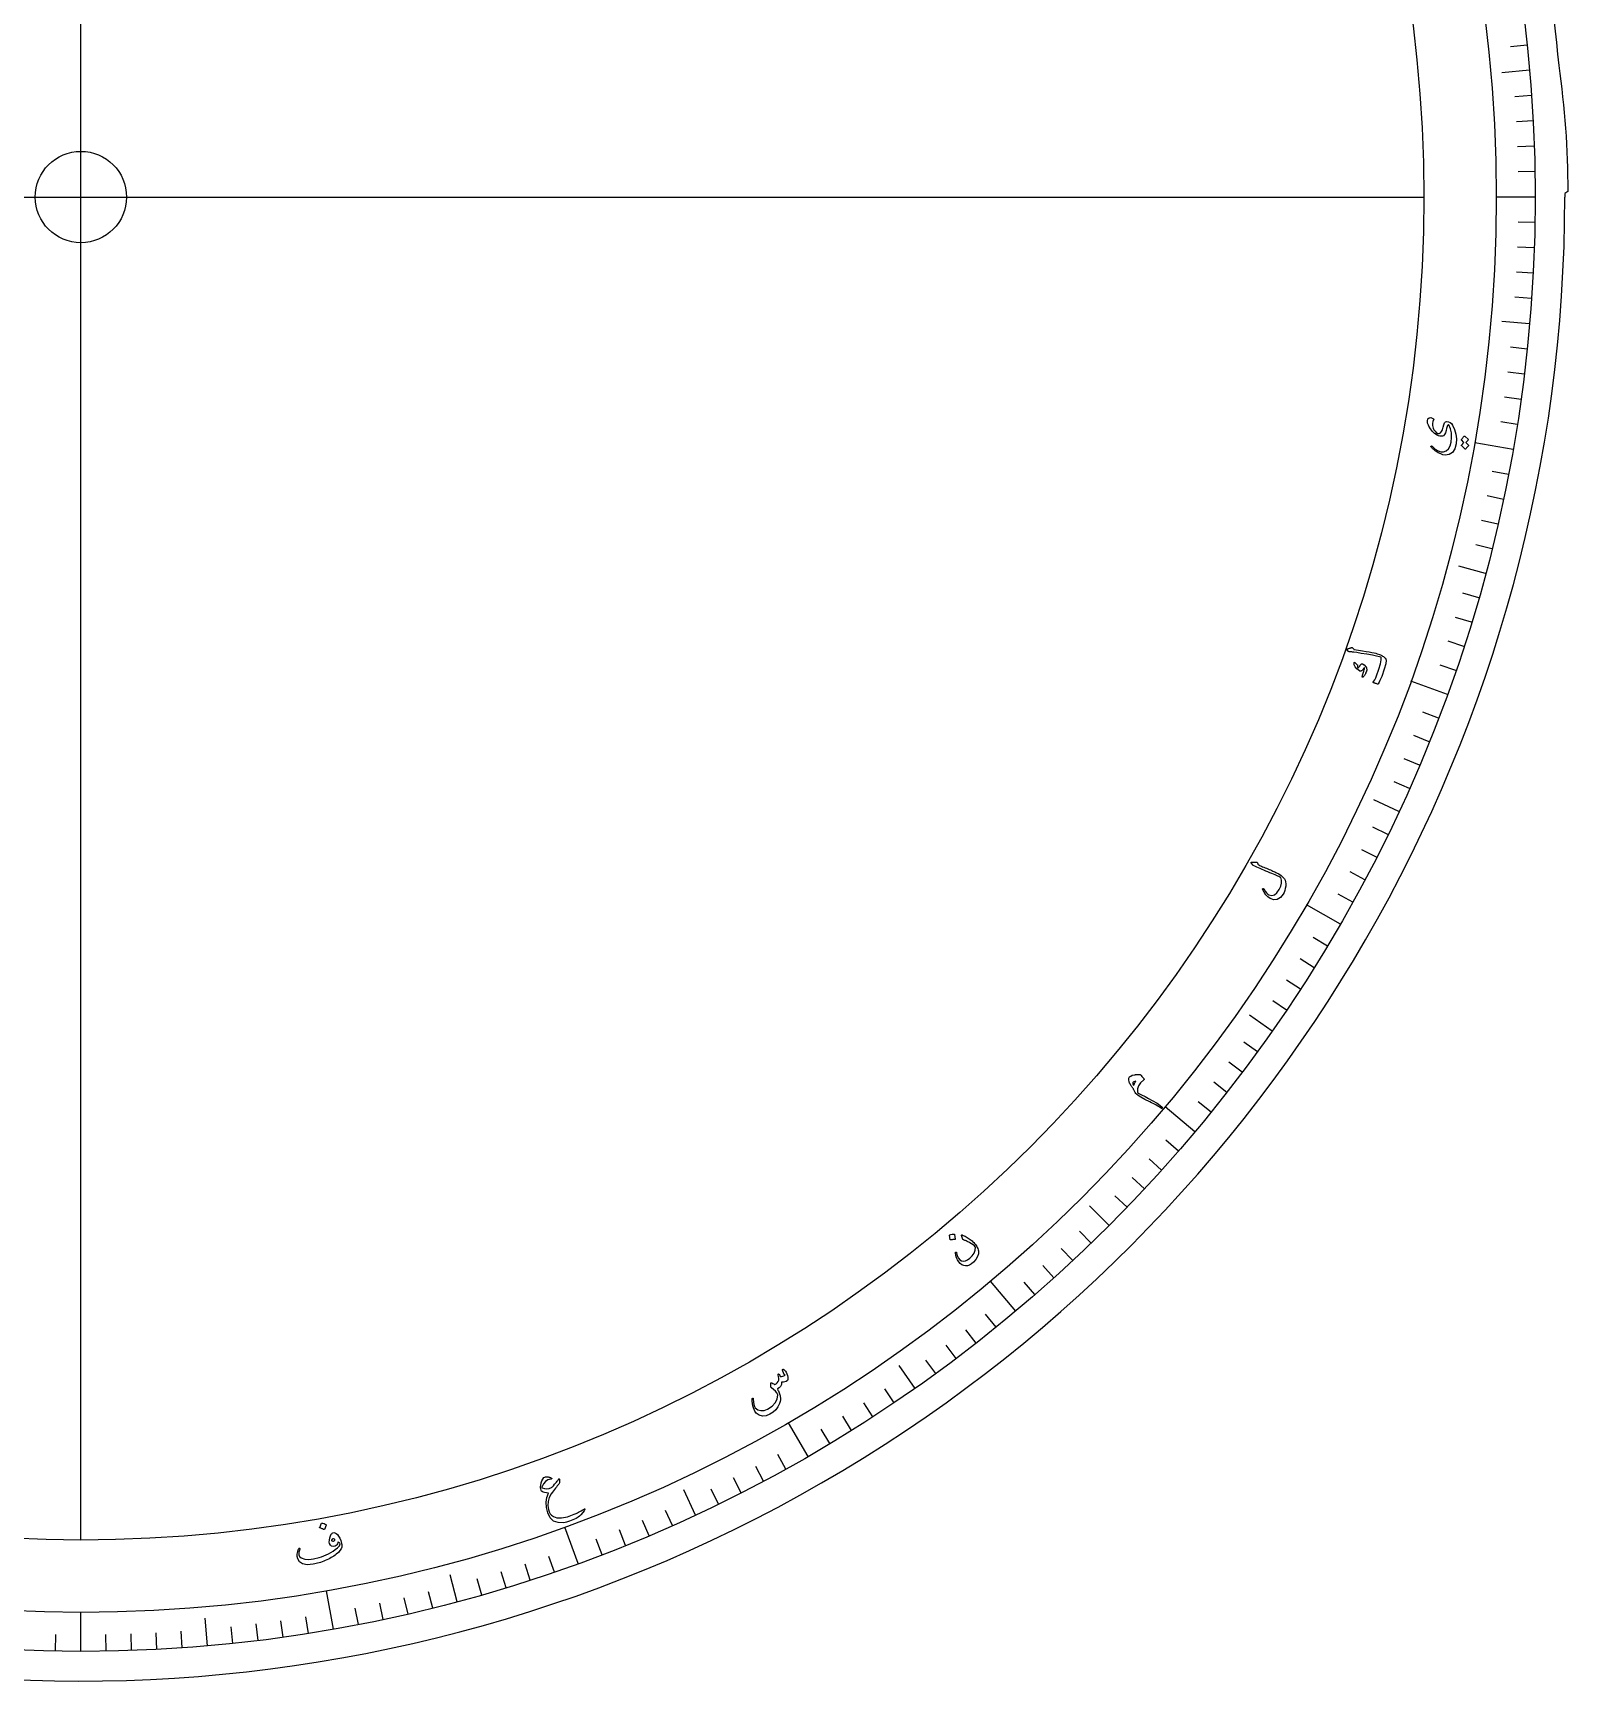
# Model space of a CAD drawing. Header units: millimetres. Extents: x -65 to 65, y -65 to 77.
# Drawn here: x -2.1 to 65.1, y -65 to 7.2 of the extents above; entities that cross this region are included whole.
import ezdxf

# ---------------------------------------------------------------- set-up
doc = ezdxf.new("R2010")
doc.units = ezdxf.units.MM
for name, color, linetype in [('CUT_INNER', 6, 'Continuous'), ('CUT_OUTER', 1, 'Continuous'), ('ENGRAVE', 7, 'Continuous'), ('ENGRAVE_FINE', 8, 'Continuous'), ('TEXT', 5, 'Continuous')]:
    doc.layers.add(name, color=color, linetype=linetype)

msp = doc.modelspace()

# ---------------------------------------------------------------- linework, layer by layer
at = {"layer": 'CUT_INNER'}
msp.add_circle((0, 0), 2, dxfattribs=at)
at = {"layer": 'CUT_OUTER'}
for points in [[(65.1396, 0.2503), (65.1368, 0.2483), (64.9995, 0.1565)], [(64.9995, 0.1565), (65, 0)]]:
    msp.add_lwpolyline(points, dxfattribs=at)
for centre, radius, start, end in [((0.0187, 0.0053), 64.9806, 5.080413, 19.336989), ((27.1323, 0.2902), 38.0073, 359.939859, 8.273731), ((0.0002, -0.0002), 64.9998, 179.818811, 0.000134)]:
    msp.add_arc(centre, radius, start, end, dxfattribs=at)
at = {"layer": 'ENGRAVE'}
for points in [[(0, -58.825), (0, 58.825)], [(63.4576, 5.5518), (62.2435, 5.4456)], [(-58.825, 0), (58.825, 0)], [(63.7, 0), (61.9938, 0)], [(63.4576, -5.5518), (62.2435, -5.4456)], [(62.7323, -11.0614), (61.0519, -10.7651)], [(61.5295, -16.4868), (60.3523, -16.1713)], [(59.8584, -21.7867), (58.2551, -21.2031)], [(57.7318, -26.9208), (56.6272, -26.4057)], [(55.1658, -31.85), (53.6882, -30.9969)], [(52.18, -36.5368), (51.1816, -35.8378)], [(48.797, -40.9456), (47.49, -39.8488)], [(45.0427, -45.0427), (44.1809, -44.1809)], [(40.9456, -48.797), (39.8488, -47.49)], [(36.5368, -52.18), (35.8378, -51.1816)], [(31.85, -55.1658), (30.9969, -53.6882)], [(26.9208, -57.7318), (26.4057, -56.6272)], [(21.7867, -59.8584), (21.2031, -58.2551)], [(16.4868, -61.5295), (16.1713, -60.3523)], [(11.0614, -62.7323), (10.7651, -61.0519)], [(0, -63.7), (0, -61.9938)], [(5.5518, -63.4576), (5.4456, -62.2435)]]:
    msp.add_lwpolyline(points, dxfattribs=at)
for radius in [63.7, 63.7, 61.9938, 58.825, 58.825]:
    msp.add_circle((0, 0), radius, dxfattribs=at)
at = {"layer": 'ENGRAVE_FINE'}
for points in [[(63.351, 6.6585), (62.6238, 6.582)], [(63.5448, 4.4435), (62.8154, 4.3925)], [(63.6127, 3.3338), (62.8825, 3.2955)], [(63.6612, 2.2231), (62.9304, 2.1976)], [(63.6903, 1.1117), (62.9592, 1.099)], [(63.6903, -1.1117), (62.9592, -1.099)], [(63.6612, -2.2231), (62.9304, -2.1976)], [(63.6127, -3.3338), (62.8825, -3.2955)], [(63.5448, -4.4435), (62.8154, -4.3925)], [(63.351, -6.6585), (62.6238, -6.582)], [(63.2252, -7.7631), (62.4994, -7.674)], [(63.0801, -8.8653), (62.3559, -8.7636)], [(62.9157, -9.9649), (62.1935, -9.8505)], [(62.5297, -12.1545), (61.8118, -12.015)], [(62.308, -13.244), (61.5927, -13.0919)], [(62.0674, -14.3294), (61.3549, -14.1649)], [(61.8078, -15.4104), (61.0983, -15.2335)], [(61.2324, -17.5581), (60.5294, -17.3565)], [(60.9166, -18.6241), (60.2173, -18.4103)], [(60.5823, -19.6844), (59.8868, -19.4584)], [(60.2295, -20.7387), (59.5381, -20.5006)], [(59.4691, -22.828), (58.7864, -22.566)], [(59.0616, -23.8624), (58.3836, -23.5885)], [(58.6362, -24.8896), (57.963, -24.6039)], [(58.1928, -25.9091), (57.5248, -25.6117)], [(57.2532, -27.9242), (56.5959, -27.6037)], [(56.7571, -28.9192), (56.1056, -28.5872)], [(56.2438, -29.9053), (55.5981, -29.562)], [(55.7133, -30.8824), (55.0737, -30.5279)], [(54.6016, -32.8079), (53.9748, -32.4313)], [(54.0207, -33.7559), (53.4005, -33.3684)], [(53.4233, -34.6935), (52.81, -34.2952)], [(52.8097, -35.6206), (52.2035, -35.2117)], [(51.5344, -37.4419), (50.9428, -37.0121)], [(50.8731, -38.3356), (50.2891, -37.8955)], [(50.1963, -39.2176), (49.6201, -38.7674)], [(49.5042, -40.0877), (48.9359, -39.6275)], [(48.075, -41.791), (47.5231, -41.3112)], [(47.3383, -42.6236), (46.7949, -42.1343)], [(46.5872, -43.4433), (46.0524, -42.9446)], [(45.8219, -44.2497), (45.2959, -43.7418)], [(44.2497, -45.8219), (43.7418, -45.2959)], [(43.4433, -46.5872), (42.9446, -46.0524)], [(42.6236, -47.3383), (42.1343, -46.7949)], [(41.791, -48.075), (41.3112, -47.5231)], [(40.0877, -49.5042), (39.6275, -48.9359)], [(39.2176, -50.1963), (38.7674, -49.6201)], [(38.3356, -50.8731), (37.8955, -50.2891)], [(37.4419, -51.5344), (37.0121, -50.9428)], [(35.6206, -52.8097), (35.2117, -52.2035)], [(33.7559, -54.0207), (33.3684, -53.4005)], [(34.6935, -53.4233), (34.2952, -52.81)], [(32.8079, -54.6016), (32.4313, -53.9748)], [(30.8824, -55.7133), (30.5279, -55.0737)], [(28.9192, -56.7571), (28.5872, -56.1056)], [(29.9053, -56.2438), (29.562, -55.5981)], [(27.9242, -57.2532), (27.6037, -56.5959)], [(25.9091, -58.1928), (25.6117, -57.5248)], [(23.8624, -59.0616), (23.5885, -58.3836)], [(24.8896, -58.6362), (24.6039, -57.963)], [(22.828, -59.4691), (22.566, -58.7864)], [(19.6844, -60.5823), (19.4584, -59.8868)], [(20.7387, -60.2295), (20.5006, -59.5381)], [(17.5581, -61.2324), (17.3565, -60.5294)], [(18.6241, -60.9166), (18.4103, -60.2173)], [(14.3294, -62.0674), (14.1649, -61.3549)], [(15.4104, -61.8078), (15.2335, -61.0983)], [(12.1545, -62.5297), (12.015, -61.8118)], [(13.244, -62.308), (13.0919, -61.5927)], [(6.6585, -63.351), (6.582, -62.6238)], [(7.7631, -63.2252), (7.674, -62.4994)], [(8.8653, -63.0801), (8.7636, -62.3559)], [(9.9649, -62.9157), (9.8505, -62.1935)], [(-1.1117, -63.6903), (-1.099, -62.9592)], [(1.1117, -63.6903), (1.099, -62.9592)], [(2.2231, -63.6612), (2.1976, -62.9304)], [(3.3338, -63.6127), (3.2955, -62.8825)], [(4.4435, -63.5448), (4.3925, -62.8154)]]:
    msp.add_lwpolyline(points, dxfattribs=at)
at = {"layer": 'TEXT'}
for points in [[(59.2493, -9.7609), (59.2119, -9.8314), (59.197, -9.9146), (59.2046, -10.0104), (59.2345, -10.119), (59.2684, -10.1906), (59.3127, -10.2531), (59.3675, -10.3065), (59.4328, -10.3508), (59.4464, -10.3564), (59.4611, -10.3593), (59.4769, -10.3593), (59.4938, -10.3566), (59.5496, -10.3284), (59.5976, -10.273), (59.6377, -10.1906), (59.6697, -10.081), (59.7, -9.9725), (59.7346, -9.8958), (59.7737, -9.8508), (59.8174, -9.8377), (59.9023, -9.8494), (59.9749, -9.8786), (60.035, -9.9253), (60.0827, -9.9895), (60.1711, -10.1836), (60.226, -10.3844), (60.2473, -10.5916), (60.2349, -10.805), (60.1779, -11.0302), (60.0789, -11.1882), (59.9383, -11.2786), (59.7566, -11.3016), (59.6619, -11.287), (59.5624, -11.2541), (59.4579, -11.2029), (59.3485, -11.1335), (59.3187, -11.1109), (59.2901, -11.0882), (59.2627, -11.0652), (59.2366, -11.042), (59.2116, -11.0185), (59.1875, -10.9944), (59.1645, -10.9698), (59.1424, -10.9447), (59.1338, -10.9317), (59.1313, -10.9211), (59.1349, -10.9129), (59.1446, -10.9069), (59.1558, -10.9047), (59.1664, -10.9056), (59.1764, -10.9097), (59.1858, -10.9169), (59.3212, -11.0402), (59.4486, -11.1223), (59.5682, -11.163), (59.6801, -11.162), (59.8065, -11.1148), (59.9053, -11.0291), (59.9764, -10.9049), (60.0195, -10.7422), (60.0404, -10.5277), (60.0305, -10.3296), (59.9901, -10.1483), (59.9194, -9.9839), (59.9127, -9.9737), (59.9052, -9.969), (59.8967, -9.9698), (59.8873, -9.9762), (59.867, -10.005), (59.8452, -10.0573), (59.8217, -10.1329), (59.7965, -10.2318), (59.7665, -10.3317), (59.7296, -10.4054), (59.6858, -10.4531), (59.6353, -10.4746), (59.5795, -10.4789), (59.5229, -10.4728), (59.4654, -10.4564), (59.4071, -10.4297), (59.296, -10.3571), (59.1978, -10.2665), (59.1124, -10.1579), (59.0398, -10.0313), (59.0231, -9.9982), (59.0091, -9.9664), (58.9979, -9.936), (58.9894, -9.9069), (58.9834, -9.8794), (58.9799, -9.8534), (58.9787, -9.829), (58.98, -9.8062), (59.0028, -9.7199), (59.0502, -9.6725), (59.1226, -9.664), (59.2198, -9.6944), (59.2448, -9.7095), (59.2581, -9.7256), (59.2596, -9.7427), (59.2493, -9.7609)], [(60.4739, -10.6413), (60.4715, -10.6379), (60.4705, -10.6334), (60.4708, -10.628), (60.4726, -10.6217), (60.4852, -10.6), (60.4985, -10.5792), (60.5125, -10.5592), (60.5273, -10.5402), (60.543, -10.5219), (60.5598, -10.5042), (60.5777, -10.4872), (60.5966, -10.4708), (60.602, -10.4679), (60.6073, -10.4672), (60.6126, -10.4685), (60.6178, -10.472), (60.7739, -10.616), (60.7757, -10.6195), (60.7749, -10.6241), (60.7715, -10.6298), (60.7656, -10.6365), (60.7604, -10.641), (60.7531, -10.6484), (60.7436, -10.6587), (60.7319, -10.6721), (60.7179, -10.6885), (60.7014, -10.7082), (60.6824, -10.731), (60.6609, -10.7571), (60.7813, -10.8712), (60.7847, -10.8761), (60.7848, -10.8816), (60.7815, -10.8878), (60.7747, -10.8945), (60.7689, -10.9003), (60.7601, -10.9096), (60.7483, -10.9223), (60.7335, -10.9384), (60.7156, -10.9582), (60.6946, -10.982), (60.6704, -11.0099), (60.6432, -11.0417), (60.639, -11.0447), (60.6353, -11.0457), (60.6319, -11.0447), (60.6289, -11.0415), (60.4811, -10.8954), (60.4788, -10.8919), (60.4778, -10.8875), (60.4781, -10.8821), (60.4799, -10.8757), (60.4897, -10.8571), (60.5004, -10.8393), (60.5121, -10.8222), (60.5246, -10.8059), (60.5379, -10.7903), (60.5518, -10.7754), (60.5663, -10.7613), (60.5814, -10.7479)], [(55.4636, -19.788), (55.4917, -19.7843), (55.5187, -19.7796), (55.5446, -19.7739), (55.5695, -19.7672), (55.5934, -19.7594), (55.6163, -19.7503), (55.6383, -19.74), (55.6593, -19.7284), (55.6701, -19.7249), (55.6807, -19.7262), (55.6911, -19.7323), (55.7014, -19.7433), (55.7539, -19.8059), (55.7597, -19.8123), (55.7649, -19.8171), (55.7693, -19.8205), (55.7729, -19.8225), (55.9651, -19.8504), (56.1384, -19.8766), (56.2928, -19.9012), (56.4282, -19.9242), (56.5446, -19.9458), (56.6416, -19.9661), (56.7194, -19.9851), (56.7778, -20.0029), (56.8863, -20.0411), (56.92, -20.0552), (56.9533, -20.071), (56.9861, -20.0885), (57.0185, -20.1077), (57.0503, -20.1288), (57.0816, -20.1518), (57.1124, -20.1769), (57.1426, -20.204), (57.1713, -20.2897), (57.1541, -20.4501), (57.0906, -20.6852), (56.9796, -20.9944), (56.9408, -21.0894), (56.9022, -21.1763), (56.864, -21.2552), (56.8263, -21.3259), (56.8208, -21.3316), (56.8148, -21.3348), (56.808, -21.3356), (56.8007, -21.334), (56.7662, -21.3233), (56.735, -21.3134), (56.707, -21.3042), (56.6821, -21.2957), (56.6601, -21.2879), (56.6408, -21.2805), (56.624, -21.2737), (56.6099, -21.2674), (56.6022, -21.2634), (56.5988, -21.2588), (56.5996, -21.2536), (56.6047, -21.2478), (56.6396, -21.2021), (56.6759, -21.1398), (56.7135, -21.0611), (56.7523, -20.9659), (56.8579, -20.6775), (56.9259, -20.4466), (56.957, -20.2737), (56.9518, -20.159), (56.8843, -20.1353), (56.757, -20.1056), (56.5699, -20.0699), (56.323, -20.0279), (56.0753, -19.9873), (55.8877, -19.9571), (55.7602, -19.9374), (55.6928, -19.9285), (55.6741, -19.9265), (55.6567, -19.9247), (55.6404, -19.923), (55.6254, -19.9215), (55.6117, -19.9201), (55.5995, -19.9189), (55.5888, -19.918), (55.5795, -19.9173), (55.5598, -19.9145), (55.5421, -19.9087), (55.5263, -19.9), (55.5125, -19.8884), (55.4432, -19.8172), (55.4388, -19.8118), (55.4363, -19.8069), (55.4359, -19.8023), (55.4376, -19.7982), (55.4423, -19.7941), (55.4482, -19.791), (55.4553, -19.789), (55.4636, -19.788)], [(55.7658, -20.3894), (55.7678, -20.3855), (55.7708, -20.3826), (55.7746, -20.3806), (55.7794, -20.3796), (55.7831, -20.38), (55.7869, -20.3811), (55.7908, -20.3828), (55.7948, -20.3852), (55.895, -20.4737), (55.9048, -20.4836), (55.9117, -20.4928), (55.9158, -20.5012), (55.9171, -20.5089), (55.9149, -20.5392), (55.9167, -20.5662), (55.9224, -20.5902), (55.9321, -20.6109), (55.939, -20.6168), (55.949, -20.6159), (55.9623, -20.6081), (55.9786, -20.5934), (55.9874, -20.5827), (55.996, -20.5716), (56.0045, -20.5599), (56.0129, -20.5478), (56.0212, -20.535), (56.0294, -20.5214), (56.0377, -20.507), (56.0459, -20.4918), (56.0894, -20.4449), (56.1437, -20.4446), (56.2089, -20.4909), (56.2847, -20.5841), (56.3048, -20.6185), (56.3187, -20.65), (56.3265, -20.6787), (56.3281, -20.7045), (56.3242, -20.7308), (56.3138, -20.7653), (56.297, -20.808), (56.2736, -20.8588), (56.2611, -20.8846), (56.2482, -20.9086), (56.2351, -20.931), (56.2216, -20.9517), (56.2082, -20.9709), (56.1952, -20.9886), (56.1828, -21.0051), (56.171, -21.0201), (56.1611, -21.0284), (56.1516, -21.0334), (56.1423, -21.0351), (56.1334, -21.0334), (56.1252, -21.0288), (56.1206, -21.0224), (56.1194, -21.0142), (56.1217, -21.0042), (56.1311, -20.9729), (56.1422, -20.9377), (56.1551, -20.8984), (56.1698, -20.8552), (56.197, -20.7744), (56.2152, -20.7103), (56.2245, -20.6627), (56.2247, -20.6317), (56.2234, -20.6272), (56.2207, -20.624), (56.2165, -20.6222), (56.2109, -20.6217), (56.207, -20.6224), (56.2028, -20.6249), (56.1983, -20.6291), (56.1934, -20.6351), (56.1547, -20.6929), (56.1372, -20.7166), (56.1189, -20.7356), (56.0998, -20.75), (56.0799, -20.7597), (56.0584, -20.7662), (56.0383, -20.7673), (56.0196, -20.7629), (56.0022, -20.7533), (55.8925, -20.6674), (55.8165, -20.5782), (55.7743, -20.4855), (55.7658, -20.3894)], [(51.2602, -29.1667), (51.2559, -29.1596), (51.254, -29.1526), (51.2544, -29.1456), (51.2572, -29.1386), (51.2621, -29.1327), (51.2686, -29.1292), (51.2769, -29.128), (51.287, -29.129), (51.3444, -29.137), (51.3961, -29.1401), (51.4422, -29.1382), (51.4826, -29.1315), (51.4963, -29.1305), (51.5089, -29.1351), (51.5203, -29.1454), (51.5305, -29.1613), (51.5348, -29.1701), (51.5389, -29.1786), (51.543, -29.1867), (51.5469, -29.1944), (51.5505, -29.2016), (51.5538, -29.2083), (51.5568, -29.2144), (51.5593, -29.22), (51.5643, -29.2298), (51.5716, -29.2389), (51.5813, -29.2474), (51.5934, -29.2552), (51.63, -29.2729), (51.6703, -29.2915), (51.7142, -29.3113), (51.7617, -29.3321), (51.8128, -29.354), (51.8674, -29.3772), (51.9254, -29.4018), (51.987, -29.4276), (52.0488, -29.4525), (52.1068, -29.4763), (52.1608, -29.4991), (52.2108, -29.5207), (52.2571, -29.5413), (52.2999, -29.5607), (52.339, -29.5789), (52.3747, -29.5959), (52.4778, -29.6506), (52.5693, -29.7133), (52.6492, -29.784), (52.7175, -29.8628), (52.7508, -29.9209), (52.7711, -29.9931), (52.7783, -30.0793), (52.7722, -30.1796), (52.7556, -30.2827), (52.7324, -30.3752), (52.7025, -30.4572), (52.6661, -30.5286), (52.5418, -30.6881), (52.4047, -30.7739), (52.2555, -30.7862), (52.0941, -30.7253), (51.9902, -30.6521), (51.9002, -30.5606), (51.8239, -30.4508), (51.7613, -30.3229), (51.7584, -30.3142), (51.7579, -30.3067), (51.7598, -30.3002), (51.7642, -30.2948), (51.7703, -30.2899), (51.7762, -30.2869), (51.7821, -30.286), (51.7878, -30.2869), (51.7955, -30.2897), (51.8021, -30.2939), (51.8075, -30.2995), (51.8118, -30.3064), (51.8752, -30.4057), (51.9336, -30.4829), (51.9869, -30.5379), (52.0353, -30.5706), (52.1634, -30.6002), (52.282, -30.5712), (52.3909, -30.4832), (52.4898, -30.3364), (52.5544, -30.1898), (52.5871, -30.0527), (52.5881, -29.9251), (52.5573, -29.8072), (52.5207, -29.7886), (52.4775, -29.7677), (52.4276, -29.7445), (52.371, -29.7191), (52.3077, -29.6915), (52.2372, -29.6617), (52.1598, -29.6297), (52.0753, -29.5955), (51.9886, -29.5594), (51.9036, -29.5234), (51.8201, -29.4876), (51.7382, -29.452), (51.6579, -29.4164), (51.5794, -29.3809), (51.5025, -29.3452), (51.4274, -29.3096), (51.3535, -29.278), (51.3458, -29.2732), (51.339, -29.2678), (51.3332, -29.262), (51.3283, -29.2558)], [(46.1057, -39.0622), (46.0813, -39.0331), (46.0575, -39.0032), (46.0346, -38.9728), (46.0124, -38.9416), (45.9914, -38.9097), (45.972, -38.8771), (45.9542, -38.8437), (45.938, -38.8096), (45.9126, -38.7429), (45.8985, -38.6843), (45.8956, -38.6338), (45.904, -38.5912), (45.9334, -38.5404), (45.9834, -38.4993), (46.054, -38.4677), (46.1453, -38.4456), (46.1723, -38.4411), (46.1994, -38.4374), (46.2267, -38.4345), (46.2539, -38.4325), (46.2814, -38.4311), (46.3091, -38.4303), (46.3371, -38.4302), (46.3654, -38.4306), (46.381, -38.4317), (46.3946, -38.4349), (46.406, -38.4402), (46.4154, -38.4476), (46.4472, -38.4842), (46.4755, -38.5172), (46.5001, -38.5464), (46.5212, -38.5719), (46.5385, -38.5933), (46.5517, -38.6102), (46.5608, -38.6225), (46.5658, -38.6303), (46.5698, -38.6426), (46.5692, -38.6538), (46.5642, -38.664), (46.5547, -38.6732), (46.4182, -38.7971), (46.3278, -38.9283), (46.2834, -39.0671), (46.2849, -39.214), (46.2888, -39.2275), (46.2948, -39.2386), (46.3029, -39.2472), (46.3131, -39.2534), (46.4608, -39.3238), (46.6124, -39.3995), (46.7679, -39.4806), (46.9273, -39.5671), (47.1369, -39.6892), (47.2795, -39.7869), (47.3551, -39.8603), (47.3635, -39.9096), (47.3528, -39.9177), (47.3376, -39.9185), (47.3178, -39.9119), (47.2935, -39.8979), (47.2457, -39.8653), (47.1948, -39.8328), (47.1408, -39.8003), (47.0836, -39.7679), (47.0236, -39.7355), (46.961, -39.7028), (46.896, -39.67), (46.8284, -39.6369), (46.6021, -39.5255), (46.4281, -39.4309), (46.3061, -39.3535), (46.236, -39.2934), (46.2077, -39.2605), (46.1829, -39.2285), (46.1618, -39.1975), (46.1443, -39.1674), (46.1301, -39.1387), (46.1189, -39.1115), (46.1108, -39.086), (46.1057, -39.0622)], [(46.1183, -38.9127), (46.1255, -38.8902), (46.1339, -38.8674), (46.1436, -38.8441), (46.1547, -38.8204), (46.1669, -38.7963), (46.1803, -38.7721), (46.1948, -38.7476), (46.2104, -38.723), (46.1605, -38.7342), (46.1226, -38.7481), (46.0965, -38.7648), (46.0824, -38.7841), (46.0747, -38.8148), (46.0782, -38.8465), (46.0927, -38.8791), (46.1183, -38.9127)], [(38.0536, -45.4691), (38.0539, -45.465), (38.0559, -45.461), (38.0595, -45.4573), (38.0648, -45.4536), (38.111, -45.439), (38.158, -45.4291), (38.2056, -45.424), (38.2539, -45.4236), (38.2596, -45.4249), (38.2639, -45.4275), (38.2666, -45.4313), (38.2677, -45.4365), (38.2992, -45.6432), (38.2988, -45.6491), (38.2955, -45.6532), (38.2892, -45.6556), (38.2799, -45.6563), (38.2719, -45.6569), (38.2595, -45.6581), (38.2427, -45.66), (38.2214, -45.6624), (38.1956, -45.6657), (38.165, -45.6699), (38.1294, -45.675), (38.0891, -45.6812), (38.0833, -45.6814), (38.0793, -45.6802), (38.077, -45.6775), (38.0765, -45.6733)], [(38.6083, -45.4622), (38.6488, -45.4798), (38.69, -45.4991), (38.7319, -45.5201), (38.7746, -45.5428), (38.8179, -45.5676), (38.8618, -45.5949), (38.9065, -45.6247), (38.9517, -45.6571), (38.9954, -45.6905), (39.0369, -45.7253), (39.076, -45.7615), (39.1129, -45.799), (39.1475, -45.838), (39.1801, -45.8786), (39.2106, -45.9209), (39.2389, -45.9647), (39.2654, -46.0135), (39.2861, -46.0618), (39.301, -46.1097), (39.31, -46.1571), (39.3099, -46.2826), (39.2753, -46.4076), (39.2061, -46.532), (39.1022, -46.6555), (39.0158, -46.7314), (38.9287, -46.7843), (38.841, -46.8142), (38.7529, -46.8211), (38.6694, -46.8052), (38.5918, -46.77), (38.5201, -46.7153), (38.4543, -46.6413), (38.398, -46.5519), (38.3557, -46.4563), (38.3275, -46.3543), (38.3133, -46.246), (38.3137, -46.232), (38.3168, -46.2218), (38.3227, -46.2154), (38.3314, -46.2128), (38.342, -46.2135), (38.3503, -46.22), (38.3561, -46.2323), (38.3595, -46.2504), (38.3892, -46.377), (38.4339, -46.4762), (38.4939, -46.5479), (38.5694, -46.592), (38.6536, -46.6075), (38.7434, -46.594), (38.8387, -46.5514), (38.9393, -46.4795), (39.044, -46.3726), (39.1203, -46.2573), (39.1681, -46.1339), (39.1875, -46.0024), (39.187, -45.9987), (39.1852, -45.9943), (39.182, -45.9891), (39.1774, -45.9832), (39.1366, -45.9406), (39.0827, -45.8965), (39.0155, -45.8509), (38.9353, -45.8038), (38.8935, -45.7812), (38.8541, -45.7607), (38.8172, -45.742), (38.7828, -45.7253), (38.7507, -45.7108), (38.7211, -45.6987), (38.6939, -45.6889), (38.6692, -45.6815), (38.6567, -45.6772), (38.6471, -45.6717), (38.6403, -45.665), (38.6363, -45.6571), (38.5772, -45.4794), (38.5756, -45.4674), (38.5803, -45.4606), (38.5912, -45.4588), (38.6083, -45.4622)], [(30.7341, -51.3814), (30.7324, -51.3705), (30.7331, -51.3615), (30.7363, -51.3544), (30.7421, -51.3493), (30.7511, -51.3453), (30.76, -51.344), (30.7689, -51.3455), (30.7778, -51.3498), (30.8042, -51.3682), (30.8311, -51.3945), (30.8583, -51.4288), (30.8859, -51.4712), (30.924, -51.5445), (30.9511, -51.6196), (30.9673, -51.6965), (30.9724, -51.7752), (30.9705, -51.796), (30.9656, -51.8142), (30.9577, -51.8297), (30.9469, -51.8425), (30.8994, -51.875), (30.841, -51.898), (30.7718, -51.9112), (30.6918, -51.9148), (30.682, -52.0152), (30.6488, -52.0976), (30.5922, -52.162), (30.5123, -52.2082), (30.5347, -52.2525), (30.555, -52.2958), (30.5732, -52.3382), (30.5892, -52.3795), (30.6033, -52.4202), (30.6155, -52.4604), (30.6259, -52.5001), (30.6345, -52.5394), (30.6444, -52.6134), (30.6429, -52.688), (30.6299, -52.7632), (30.6054, -52.8388), (30.531, -52.9869), (30.4356, -53.1154), (30.3195, -53.2244), (30.1826, -53.3136), (30.0107, -53.3824), (29.8529, -53.3974), (29.7094, -53.3586), (29.5804, -53.2663), (29.5473, -53.2256), (29.5164, -53.1729), (29.4876, -53.1083), (29.461, -53.0317), (29.438, -52.9444), (29.4211, -52.8497), (29.4105, -52.7474), (29.4059, -52.6377), (29.4064, -52.6303), (29.4085, -52.6241), (29.4122, -52.619), (29.4175, -52.615), (29.4236, -52.6123), (29.4294, -52.6111), (29.4351, -52.6113), (29.4405, -52.6129), (29.4458, -52.6169), (29.4496, -52.622), (29.4521, -52.6282), (29.4532, -52.6355), (29.4619, -52.7801), (29.4787, -52.8936), (29.5036, -52.9759), (29.5369, -53.0271), (29.6545, -53.1153), (29.7844, -53.1545), (29.9265, -53.1445), (30.0807, -53.0852), (30.2721, -52.9598), (30.4113, -52.8139), (30.4981, -52.6482), (30.5325, -52.4629), (30.4847, -52.3817), (30.4213, -52.3035), (30.3423, -52.2282), (30.2477, -52.1558), (30.2372, -52.149), (30.2295, -52.1419), (30.2247, -52.1345), (30.2228, -52.1268), (30.2206, -52.0978), (30.2186, -52.0705), (30.217, -52.0449), (30.2156, -52.021), (30.2147, -51.999), (30.2144, -51.9793), (30.2147, -51.9617), (30.2156, -51.9463), (30.217, -51.9392), (30.2203, -51.9347), (30.2255, -51.9329), (30.2326, -51.9337), (30.2368, -51.935), (30.2428, -51.9373), (30.2508, -51.9404), (30.2606, -51.9446), (30.2721, -51.9498), (30.285, -51.9562), (30.2993, -51.9638), (30.315, -51.9727), (30.346, -51.9892), (30.3704, -52.0002), (30.3881, -52.0055), (30.3991, -52.0051), (30.4543, -51.9788), (30.5017, -51.9389), (30.5411, -51.8856), (30.5725, -51.8189), (30.5775, -51.7839), (30.5733, -51.7338), (30.5599, -51.6688), (30.5371, -51.5888), (30.535, -51.5812), (30.535, -51.5737), (30.537, -51.5664), (30.5412, -51.5591), (30.5458, -51.5533), (30.551, -51.5492), (30.5568, -51.5468), (30.5633, -51.546), (30.5785, -51.5541), (30.5954, -51.5761), (30.6142, -51.6121), (30.6348, -51.662), (30.6903, -51.6629), (30.7434, -51.6535), (30.7942, -51.6338), (30.8426, -51.6038), (30.8332, -51.5895), (30.8242, -51.5786), (30.8155, -51.5713), (30.8073, -51.5675), (30.7987, -51.5645), (30.792, -51.5602), (30.7874, -51.5548), (30.7848, -51.5481)], [(20.2845, -56.0913), (20.3154, -56.0695), (20.3528, -56.0565), (20.3969, -56.0524), (20.4476, -56.057), (20.4745, -56.0623), (20.4997, -56.0683), (20.5232, -56.0751), (20.5449, -56.0827), (20.5649, -56.0909), (20.583, -56.0997), (20.5994, -56.1089), (20.6139, -56.1187), (20.6251, -56.1293), (20.6254, -56.1382), (20.6149, -56.1455), (20.5935, -56.1512), (20.4595, -56.1902), (20.3484, -56.2629), (20.2603, -56.3696), (20.1949, -56.5103), (20.1945, -56.5181), (20.1971, -56.5251), (20.2029, -56.5313), (20.2118, -56.5367), (20.3139, -56.5684), (20.4154, -56.5771), (20.5161, -56.5628), (20.616, -56.5255), (20.6327, -56.5154), (20.6529, -56.4983), (20.6764, -56.4744), (20.7033, -56.4436), (20.7508, -56.3836), (20.7927, -56.3306), (20.829, -56.2847), (20.8597, -56.2457), (20.8849, -56.2138), (20.9047, -56.189), (20.9189, -56.1711), (20.9276, -56.1604), (20.9417, -56.1493), (20.952, -56.1506), (20.9586, -56.1643), (20.9613, -56.1904), (20.9609, -56.2617), (20.9575, -56.3159), (20.9512, -56.353), (20.9419, -56.373), (20.9046, -56.4114), (20.866, -56.4541), (20.826, -56.5012), (20.7845, -56.5526), (20.7416, -56.6085), (20.6973, -56.6687), (20.6515, -56.7333), (20.6042, -56.8022), (20.5167, -56.9623), (20.4668, -57.1307), (20.4547, -57.3076), (20.4805, -57.493), (20.5123, -57.5876), (20.5586, -57.6696), (20.6194, -57.7389), (20.6948, -57.7955), (20.8528, -57.8507), (21.0574, -57.8531), (21.3085, -57.8021), (21.6053, -57.6971), (21.6498, -57.6773), (21.6975, -57.655), (21.7482, -57.6303), (21.8019, -57.603), (21.8585, -57.5733), (21.9178, -57.5408), (21.9797, -57.5057), (22.0443, -57.4679), (22.0557, -57.4622), (22.0648, -57.4595), (22.0715, -57.4599), (22.0759, -57.4634), (22.0734, -57.4898), (22.042, -57.5405), (21.9815, -57.6155), (21.8917, -57.7147), (21.8358, -57.7715), (21.7851, -57.8171), (21.7399, -57.8515), (21.7001, -57.8748), (21.546, -57.9455), (21.4026, -58.0005), (21.2702, -58.0398), (21.1488, -58.0635), (20.9037, -58.0631), (20.7064, -57.9915), (20.5572, -57.8491), (20.4557, -57.6364), (20.3988, -57.3954), (20.3843, -57.1702), (20.4119, -56.9606), (20.4813, -56.7668), (20.3886, -56.7599), (20.3107, -56.747), (20.2475, -56.7281), (20.1991, -56.7033), (20.1843, -56.6916), (20.1719, -56.6774), (20.1621, -56.6608), (20.1549, -56.6418), (20.144, -56.5873), (20.1383, -56.5342), (20.1377, -56.4824), (20.1421, -56.4319), (20.1635, -56.3257), (20.1943, -56.2336), (20.2346, -56.1555), (20.2845, -56.0913)], [(10.5405, -58.0896), (10.5428, -58.0862), (10.5464, -58.0837), (10.5514, -58.0822), (10.5578, -58.0817), (10.6051, -58.0919), (10.6506, -58.1065), (10.6943, -58.1257), (10.7363, -58.1493), (10.7407, -58.1532), (10.7431, -58.1576), (10.7435, -58.1623), (10.7419, -58.1673), (10.6675, -58.3625), (10.6643, -58.3674), (10.6594, -58.3693), (10.6527, -58.3683), (10.6444, -58.3643), (10.6371, -58.3608), (10.6258, -58.3558), (10.6103, -58.349), (10.5907, -58.3406), (10.5668, -58.3307), (10.5382, -58.3191), (10.5049, -58.3061), (10.4669, -58.2914), (10.4618, -58.2888), (10.4589, -58.2857), (10.4582, -58.2822), (10.4599, -58.2784)], [(11.0339, -58.5094), (11.0787, -58.4975), (11.1272, -58.5067), (11.1795, -58.5369), (11.2356, -58.5882), (11.2903, -58.6584), (11.3387, -58.7453), (11.3805, -58.849), (11.4159, -58.9696), (11.4258, -59.0138), (11.4308, -59.0558), (11.4309, -59.0954), (11.426, -59.1327), (11.3983, -59.2105), (11.3496, -59.289), (11.28, -59.3682), (11.1893, -59.4479), (11.1369, -59.4868), (11.0822, -59.5244), (11.0253, -59.5608), (10.9661, -59.5958), (10.9046, -59.6295), (10.8405, -59.662), (10.7739, -59.6932), (10.7048, -59.7232), (10.635, -59.7514), (10.5665, -59.7773), (10.4991, -59.8011), (10.433, -59.8225), (10.368, -59.8417), (10.3039, -59.8583), (10.2407, -59.8725), (10.1784, -59.8842), (9.9143, -59.907), (9.7118, -59.8707), (9.5711, -59.7761), (9.4924, -59.6235), (9.4848, -59.5864), (9.4802, -59.5434), (9.4786, -59.4946), (9.4798, -59.44), (9.4863, -59.3792), (9.499, -59.3192), (9.5181, -59.26), (9.5435, -59.2015), (9.5475, -59.1946), (9.5527, -59.1893), (9.5591, -59.1856), (9.5666, -59.1835), (9.5741, -59.1833), (9.5805, -59.1854), (9.5858, -59.1897), (9.59, -59.1964), (9.5927, -59.2039), (9.5936, -59.2112), (9.5926, -59.2182), (9.5899, -59.2249), (9.5474, -59.3581), (9.5434, -59.4667), (9.5783, -59.5506), (9.6522, -59.6097), (9.8023, -59.6593), (9.9829, -59.6731), (10.1939, -59.6508), (10.4347, -59.5922), (10.5388, -59.5581), (10.6421, -59.5185), (10.7444, -59.4736), (10.8459, -59.4232), (10.9462, -59.3675), (11.0452, -59.3065), (11.1429, -59.2401), (11.2393, -59.1684), (11.2896, -59.1252), (11.3255, -59.082), (11.347, -59.0389), (11.3542, -58.9958), (11.3409, -58.9697), (11.3234, -58.9468), (11.3017, -58.927), (11.2759, -58.9104), (11.2732, -58.9099), (11.2703, -58.9121), (11.2674, -58.917), (11.2644, -58.9246), (11.2416, -58.9842), (11.2121, -59.0314), (11.1761, -59.066), (11.1335, -59.0881), (11.0511, -59.1047), (10.983, -59.0923), (10.9292, -59.051), (10.8898, -58.9806), (10.878, -58.9143), (10.8849, -58.8293), (10.9105, -58.7256), (10.9547, -58.6031), (10.97, -58.572), (10.9883, -58.5461), (11.0096, -58.5252), (11.0339, -58.5094)], [(11.1205, -58.83), (11.1269, -58.818), (11.1274, -58.8072), (11.1219, -58.7975), (11.1103, -58.7889), (11.0667, -58.7712), (11.0312, -58.7716), (11.0038, -58.7901), (10.9846, -58.8269), (10.9832, -58.8373), (10.9841, -58.8461), (10.9873, -58.8532), (10.993, -58.8588), (11.0289, -58.8732), (11.0621, -58.8733), (11.0927, -58.8589), (11.1205, -58.83)]]:
    msp.add_lwpolyline(points, close=True, dxfattribs=at)

doc.saveas('drawing.dxf')
